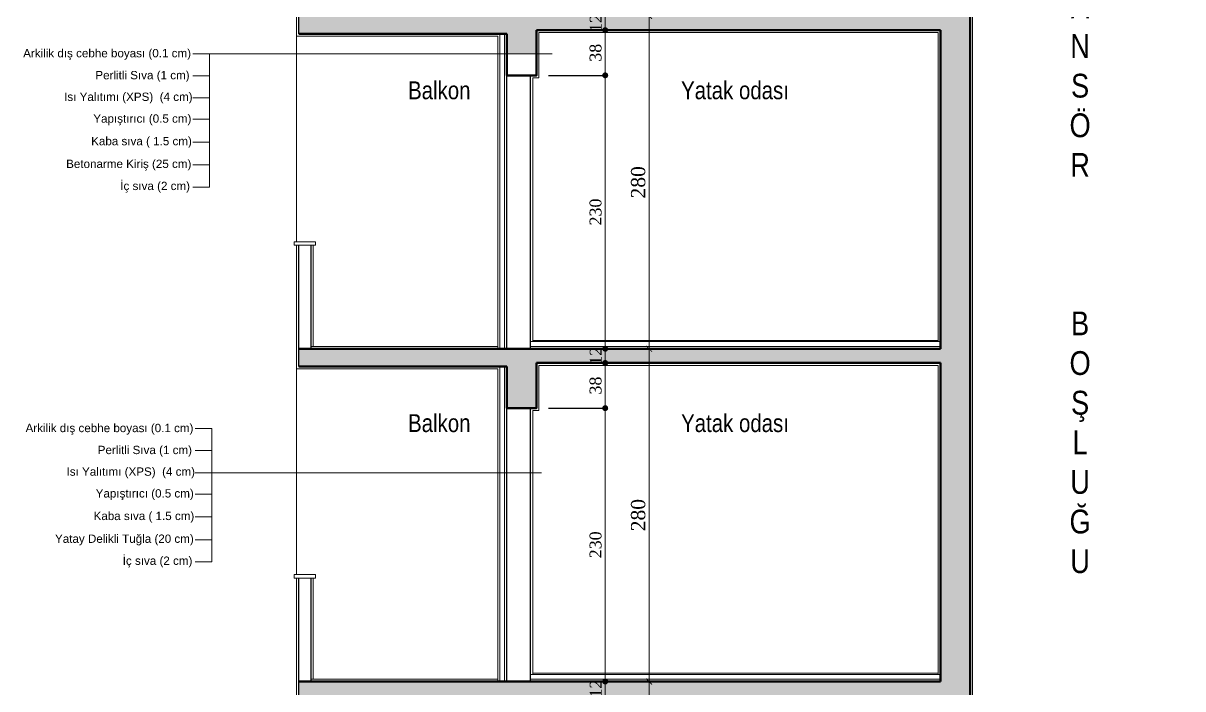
# Model space of a CAD drawing. Header units: metres. Extents: x 134072 to 172200, y 35728 to 38066.
# Drawn here: x 160672 to 161648, y 36648 to 37208 of the extents above; entities that cross this region are included whole.
import ezdxf

# ---------------------------------------------------------------- set-up
doc = ezdxf.new("R2010")
doc.units = ezdxf.units.M
for name, color, linetype, lineweight in [('Cizgi 20', 175, 'Continuous', 20), ('Cizgi 50', 1, 'Continuous', 50), ('Olcu 20', 7, 'Continuous', 20), ('sıva', 145, 'Continuous', 5), ('Tarama 13', 221, 'Continuous', 13), ('Yazi Detay', 30, 'Continuous', 20)]:
    doc.layers.add(name, color=color, linetype=linetype, lineweight=lineweight)
doc.layers.add('duvaR', color=52, linetype='Continuous')
doc.layers.add('yazı', color=7, linetype='Continuous')
doc.styles.add('muhammet', font='times.ttf', dxfattribs={"height": 10})
doc.styles.add('omer', font='times.ttf', dxfattribs={"height": 12})
doc.styles.add('omr', font='ARIALN.TTF', dxfattribs={"height": 20})
doc.styles.get("Standard").update_dxf_attribs({"font": 'txt.shx'})
doc.dimstyles.new('ISO-25', dxfattribs={"dimtxt": 12, "dimasz": 5, "dimexe": 3, "dimexo": 10, "dimgap": 3, "dimtad": 1, "dimdec": 0, "dimtxsty": 'omer', "dimblk": 'ARCHTICK', "dimcen": 0, "dimclrd": 256, "dimclre": 256, "dimclrt": 256, "dimadec": 0, "dimazin": 0, "dimtfac": 1, "dimtdec": 0, "dimtix": 1, "dimtmove": 0, "dimatfit": 3, "dimldrblk": 'ARCHTICK', "dimfxl": 50, "dimfxlon": 1, "dimlwd": -1, "dimlwe": -1, "dimarcsym": 0})
doc.dimstyles.new('mami', dxfattribs={"dimtxt": 9, "dimasz": 5, "dimexe": 1.25, "dimexo": 10, "dimgap": 3, "dimtad": 1, "dimtoh": 1, "dimdec": 0, "dimtxsty": 'muhammet', "dimblk": 'DOT', "dimcen": 2.5, "dimclrd": 256, "dimadec": 0, "dimazin": 0, "dimtfac": 1, "dimtdec": 0, "dimtix": 1, "dimtmove": 0, "dimatfit": 3, "dimldrblk": 'DOT', "dimfxl": 60, "dimfxlon": 1, "dimlwd": -1, "dimarcsym": 0})

# ---------------------------------------------------------------- blocks, each defined once
blk = doc.blocks.new('*D131')
at = {"layer": 'Defpoints', "color": 0, "transparency": 16777216}
for p in [(161132.02, 36653.8, 0), (161133.53, 36641.8, 0), (161161.72, 36641.8)]:
    blk.add_point(p, dxfattribs=at)
at = {"layer": 'Olcu 20', "color": 0, "lineweight": -2, "transparency": 16777216}
for p, q in [((161142.02, 36653.8), (161162.97, 36653.8)), ((161143.53, 36641.8), (161162.97, 36641.8))]:
    blk.add_line(p, q, dxfattribs=at)
at = {"layer": 'Olcu 20', "transparency": 16777216}
blk.add_line((161161.72, 36653.8), (161161.72, 36641.8), dxfattribs=at)
at = {"layer": 'Olcu 20', "color": 0, "transparency": 16777216, "insert": (161153.72, 36647.8), "char_height": 10, "attachment_point": 5, "rotation": 90, "style": 'muhammet'}
blk.add_mtext('12', dxfattribs=at)
blk = doc.blocks.new('_Dot')
at = {"color": 0, "linetype": 'ByBlock', "lineweight": -2}
blk.add_line((-0.5, 0), (-1, 0), dxfattribs=at)
at = {"color": 0, "linetype": 'ByBlock', "const_width": 0.5}
blk.add_lwpolyline([(-0.25, 0, 1), (0.25, 0, 1)], format="xyb", close=True, dxfattribs=at)
blk = doc.blocks.new('*D124')
at = {"layer": 'Defpoints', "color": 0, "transparency": 16777216}
for p in [(161132.02, 36933.8, 0), (161133.53, 36921.8, 0), (161161.72, 36921.8)]:
    blk.add_point(p, dxfattribs=at)
at = {"layer": 'Olcu 20', "color": 0, "lineweight": -2, "transparency": 16777216}
for p, q in [((161142.02, 36933.8), (161162.97, 36933.8)), ((161143.53, 36921.8), (161162.97, 36921.8))]:
    blk.add_line(p, q, dxfattribs=at)
at = {"layer": 'Olcu 20', "transparency": 16777216}
blk.add_line((161161.72, 36933.8), (161161.72, 36921.8), dxfattribs=at)
at = {"layer": 'Olcu 20', "color": 0, "transparency": 16777216, "insert": (161153.72, 36927.8), "char_height": 10, "attachment_point": 5, "rotation": 90, "style": 'muhammet'}
blk.add_mtext('12', dxfattribs=at)
blk = doc.blocks.new('*D125')
at = {"layer": 'Defpoints', "color": 0, "transparency": 16777216}
for p in [(161133.53, 36921.8, 0), (161103.92, 36883.8), (161161.72, 36883.8)]:
    blk.add_point(p, dxfattribs=at)
at = {"layer": 'Olcu 20', "color": 0, "lineweight": -2, "transparency": 16777216}
for p, q in [((161143.53, 36921.8), (161162.97, 36921.8)), ((161113.92, 36883.8), (161162.97, 36883.8))]:
    blk.add_line(p, q, dxfattribs=at)
at = {"layer": 'Olcu 20', "transparency": 16777216}
blk.add_line((161161.72, 36916.8), (161161.72, 36888.8), dxfattribs=at)
at = {"layer": 'Olcu 20', "transparency": 16777216, "xscale": 5, "yscale": 5, "zscale": 5}
for p, rotation in [((161161.72, 36921.8), 90), ((161161.72, 36883.8), 270)]:
    blk.add_blockref('_Dot', p, dxfattribs=dict(at, rotation=rotation))
at = {"layer": 'Olcu 20', "color": 0, "transparency": 16777216, "insert": (161153.63, 36902.8), "char_height": 10, "attachment_point": 5, "rotation": 90, "style": 'muhammet'}
blk.add_mtext('38', dxfattribs=at)
blk = doc.blocks.new('*D126')
at = {"layer": 'Defpoints', "color": 0, "transparency": 16777216}
for p in [(161103.92, 36883.8), (161136.74, 36653.8, 0), (161161.72, 36653.8)]:
    blk.add_point(p, dxfattribs=at)
at = {"layer": 'Olcu 20', "color": 0, "lineweight": -2, "transparency": 16777216}
for p, q in [((161113.92, 36883.8), (161162.97, 36883.8)), ((161146.74, 36653.8), (161162.97, 36653.8))]:
    blk.add_line(p, q, dxfattribs=at)
at = {"layer": 'Olcu 20', "transparency": 16777216}
blk.add_line((161161.72, 36878.8), (161161.72, 36658.8), dxfattribs=at)
at = {"layer": 'Olcu 20', "transparency": 16777216, "xscale": 5, "yscale": 5, "zscale": 5}
for p, rotation in [((161161.72, 36883.8), 90), ((161161.72, 36653.8), 270)]:
    blk.add_blockref('_Dot', p, dxfattribs=dict(at, rotation=rotation))
at = {"layer": 'Olcu 20', "color": 0, "transparency": 16777216, "insert": (161153.63, 36768.8), "char_height": 10, "attachment_point": 5, "rotation": 90, "style": 'muhammet'}
blk.add_mtext('230', dxfattribs=at)
blk = doc.blocks.new('*D118')
at = {"layer": 'Defpoints', "color": 0, "transparency": 16777216}
for p in [(161132.02, 37213.8, 0), (161133.53, 37201.8, 0), (161161.72, 37201.8)]:
    blk.add_point(p, dxfattribs=at)
at = {"layer": 'Olcu 20', "color": 0, "lineweight": -2, "transparency": 16777216}
for p, q in [((161142.02, 37213.8), (161162.97, 37213.8)), ((161143.53, 37201.8), (161162.97, 37201.8))]:
    blk.add_line(p, q, dxfattribs=at)
at = {"layer": 'Olcu 20', "transparency": 16777216}
blk.add_line((161161.72, 37213.8), (161161.72, 37201.8), dxfattribs=at)
at = {"layer": 'Olcu 20', "color": 0, "transparency": 16777216, "insert": (161153.72, 37207.8), "char_height": 10, "attachment_point": 5, "rotation": 90, "style": 'muhammet'}
blk.add_mtext('12', dxfattribs=at)
blk = doc.blocks.new('*D119')
at = {"layer": 'Defpoints', "color": 0, "transparency": 16777216}
for p in [(161133.53, 37201.8, 0), (161103.92, 37163.8), (161161.72, 37163.8)]:
    blk.add_point(p, dxfattribs=at)
at = {"layer": 'Olcu 20', "color": 0, "lineweight": -2, "transparency": 16777216}
for p, q in [((161143.53, 37201.8), (161162.97, 37201.8)), ((161113.92, 37163.8), (161162.97, 37163.8))]:
    blk.add_line(p, q, dxfattribs=at)
at = {"layer": 'Olcu 20', "transparency": 16777216}
blk.add_line((161161.72, 37196.8), (161161.72, 37168.8), dxfattribs=at)
at = {"layer": 'Olcu 20', "transparency": 16777216, "xscale": 5, "yscale": 5, "zscale": 5}
for p, rotation in [((161161.72, 37201.8), 90), ((161161.72, 37163.8), 270)]:
    blk.add_blockref('_Dot', p, dxfattribs=dict(at, rotation=rotation))
at = {"layer": 'Olcu 20', "color": 0, "transparency": 16777216, "insert": (161153.63, 37182.8), "char_height": 10, "attachment_point": 5, "rotation": 90, "style": 'muhammet'}
blk.add_mtext('38', dxfattribs=at)
blk = doc.blocks.new('*D120')
at = {"layer": 'Defpoints', "color": 0, "transparency": 16777216}
for p in [(161103.92, 37163.8), (161136.74, 36933.8, 0), (161161.72, 36933.8)]:
    blk.add_point(p, dxfattribs=at)
at = {"layer": 'Olcu 20', "color": 0, "lineweight": -2, "transparency": 16777216}
for p, q in [((161113.92, 37163.8), (161162.97, 37163.8)), ((161146.74, 36933.8), (161162.97, 36933.8))]:
    blk.add_line(p, q, dxfattribs=at)
at = {"layer": 'Olcu 20', "transparency": 16777216}
blk.add_line((161161.72, 37158.8), (161161.72, 36938.8), dxfattribs=at)
at = {"layer": 'Olcu 20', "transparency": 16777216, "xscale": 5, "yscale": 5, "zscale": 5}
for p, rotation in [((161161.72, 37163.8), 90), ((161161.72, 36933.8), 270)]:
    blk.add_blockref('_Dot', p, dxfattribs=dict(at, rotation=rotation))
at = {"layer": 'Olcu 20', "color": 0, "transparency": 16777216, "insert": (161153.63, 37048.8), "char_height": 10, "attachment_point": 5, "rotation": 90, "style": 'muhammet'}
blk.add_mtext('230', dxfattribs=at)
blk = doc.blocks.new('_ArchTick')
at = {"layer": 'Olcu 20', "color": 0, "const_width": 0.15}
blk.add_lwpolyline([(-0.5, -0.5), (0.5, 0.5)], dxfattribs=at)
blk = doc.blocks.new('*D128')
at = {"layer": 'Defpoints', "color": 0, "transparency": 16777216}
for p in [(161170, 37213.8), (161180.24, 36933.8), (161198.62, 36933.8)]:
    blk.add_point(p, dxfattribs=at)
at = {"layer": 'Olcu 20', "transparency": 16777216}
for p, q in [((161195.62, 37213.8), (161201.62, 37213.8)), ((161198.62, 37213.8), (161198.62, 36933.8)), ((161195.62, 36933.8), (161201.62, 36933.8))]:
    blk.add_line(p, q, dxfattribs=at)
at = {"layer": 'Olcu 20', "transparency": 16777216, "xscale": 5, "yscale": 5, "zscale": 5}
for p, rotation in [((161198.62, 37213.8), 90), ((161198.62, 36933.8), 270)]:
    blk.add_blockref('_ArchTick', p, dxfattribs=dict(at, rotation=rotation))
at = {"layer": 'Olcu 20', "transparency": 16777216, "insert": (161189.51, 37073.8), "char_height": 12, "attachment_point": 5, "rotation": 90, "style": 'omer'}
blk.add_mtext('280', dxfattribs=at)
blk = doc.blocks.new('*D129')
at = {"layer": 'Defpoints', "color": 0, "transparency": 16777216}
for p in [(161180.24, 36933.8), (161180.24, 36653.8), (161198.62, 36653.8)]:
    blk.add_point(p, dxfattribs=at)
at = {"layer": 'Olcu 20', "transparency": 16777216}
for p, q in [((161195.62, 36933.8), (161201.62, 36933.8)), ((161198.62, 36933.8), (161198.62, 36653.8)), ((161195.62, 36653.8), (161201.62, 36653.8))]:
    blk.add_line(p, q, dxfattribs=at)
at = {"layer": 'Olcu 20', "transparency": 16777216, "xscale": 5, "yscale": 5, "zscale": 5}
for p, rotation in [((161198.62, 36933.8), 90), ((161198.62, 36653.8), 270)]:
    blk.add_blockref('_ArchTick', p, dxfattribs=dict(at, rotation=rotation))
at = {"layer": 'Olcu 20', "transparency": 16777216, "insert": (161189.51, 36793.8), "char_height": 12, "attachment_point": 5, "rotation": 90, "style": 'omer'}
blk.add_mtext('280', dxfattribs=at)
blk = doc.blocks.new('*D130')
at = {"layer": 'Defpoints', "color": 0, "transparency": 16777216}
for p in [(161180.24, 36653.8), (161180.24, 36373.8), (161198.62, 36373.8)]:
    blk.add_point(p, dxfattribs=at)
at = {"layer": 'Olcu 20', "transparency": 16777216}
for p, q in [((161195.62, 36653.8), (161201.62, 36653.8)), ((161198.62, 36653.8), (161198.62, 36373.8)), ((161195.62, 36373.8), (161201.62, 36373.8))]:
    blk.add_line(p, q, dxfattribs=at)
at = {"layer": 'Olcu 20', "transparency": 16777216, "xscale": 5, "yscale": 5, "zscale": 5}
for p, rotation in [((161198.62, 36653.8), 90), ((161198.62, 36373.8), 270)]:
    blk.add_blockref('_ArchTick', p, dxfattribs=dict(at, rotation=rotation))
at = {"layer": 'Olcu 20', "transparency": 16777216, "insert": (161189.51, 36513.8), "char_height": 12, "attachment_point": 5, "rotation": 90, "style": 'omer'}
blk.add_mtext('280', dxfattribs=at)

msp = doc.modelspace()

# ---------------------------------------------------------------- hatches: boundary and pattern name
at = {"layer": 'Tarama 13'}
h = msp.add_hatch(dxfattribs=at)
h.set_pattern_fill('ANSI33', color=256, scale=2, style=0)
h.set_pattern_definition([(45, (109885.787, 30647.212), (-8.980256, 8.980256), []), (45, (109894.767, 30647.212), (-8.980256, 8.980256), [6.35, -3.175])])
h.paths.add_polyline_path([(162653.92, 36373.8), (162633.92, 36373.8), (162633.92, 36193.8), (162653.92, 36193.8)])
h.paths.add_polyline_path([(162553.92, 36233.8), (162553.92, 36373.8), (162523.92, 36373.8), (162523.92, 36233.8), (162293.92, 36233.8), (162293.92, 36373.8), (162268.92, 36373.8), (162268.92, 36233.8), (162175.05, 36233.8), (162175.05, 36193.8), (162553.92, 36193.8)])
h.paths.add_polyline_path([(162175.05, 36233.8), (161678.92, 36233.8), (161678.92, 36373.8), (161653.92, 36373.8), (161653.92, 36233.8), (161468.92, 36233.8), (161468.92, 37493.8), (161137.94, 37493.8), (161137.94, 37481.8), (161443.92, 37481.8), (161443.92, 37213.8), (160903.92, 37213.8), (160903.92, 37198.8), (161078.92, 37198.8), (161078.92, 37182.02), (161103.92, 37182.02), (161103.92, 37201.8), (161443.92, 37201.8), (161443.92, 36933.8), (160903.92, 36933.8), (160903.92, 36918.8), (161078.92, 36918.8), (161078.92, 36883.8), (161103.92, 36883.8), (161103.92, 36921.8), (161443.92, 36921.8), (161443.92, 36653.8), (160903.92, 36653.8), (160903.92, 36638.8), (161078.92, 36638.8), (161078.92, 36603.8), (161103.92, 36603.8), (161103.92, 36641.8), (161443.92, 36641.8), (161443.92, 36233.8), (161108.92, 36233.8), (161108.92, 36373.8), (161078.92, 36373.8), (161078.92, 36233.8), (161048.92, 36233.8), (161048.92, 36193.8), (162175.05, 36193.8)])
h.paths.add_polyline_path([(160923.92, 36373.8), (160903.92, 36373.8), (160903.92, 36193.8), (160923.92, 36193.8)], flags=17)
h.paths.add_polyline_path([(161103.92, 37481.8), (161133.84, 37481.8), (161133.84, 37493.8), (160853.92, 37493.8), (160853.92, 37478.8), (161078.92, 37478.8), (161078.92, 37443.8), (161103.92, 37443.8)])
h.paths.add_polyline_path([(161468.92, 37613.8), (161653.92, 37613.8), (161653.92, 37593.8), (161673.92, 37593.8), (161673.92, 37628.8), (161448.92, 37628.8), (161448.92, 37593.8), (161468.92, 37593.8)])
h.paths.add_polyline_path([(162293.92, 37481.8), (162628.92, 37481.8), (162628.92, 37443.8), (162653.92, 37443.8), (162653.92, 37481.8), (162703.92, 37481.8), (162703.92, 37493.8), (161653.92, 37493.8), (161653.92, 37443.8), (161678.92, 37443.8), (161678.92, 37481.8), (162268.92, 37481.8), (162268.92, 37443.8), (162293.92, 37443.8)])
h.paths.add_polyline_path([(162293.92, 37201.8), (162628.92, 37201.8), (162628.92, 37182.02), (162653.92, 37182.02), (162653.92, 37213.8), (161653.92, 37213.8), (161653.92, 37163.8), (161678.92, 37163.8), (161678.92, 37201.8), (162268.92, 37201.8), (162268.92, 37163.8), (162293.92, 37163.8)])
h.paths.add_polyline_path([(162293.92, 36921.8), (162628.92, 36921.8), (162628.92, 36883.8), (162653.92, 36883.8), (162653.92, 36933.8), (161653.92, 36933.8), (161653.92, 36883.8), (161678.92, 36883.8), (161678.92, 36921.8), (162268.92, 36921.8), (162268.92, 36883.8), (162293.92, 36883.8)])
h.paths.add_polyline_path([(162653.92, 36653.8), (161653.92, 36653.8), (161653.92, 36603.8), (161678.92, 36603.8), (161678.92, 36641.8), (162268.92, 36641.8), (162268.92, 36603.8), (162293.92, 36603.8), (162293.92, 36641.8), (162528.92, 36641.8), (162528.92, 36603.8), (162553.92, 36603.8), (162553.92, 36641.8), (162628.92, 36641.8), (162628.92, 36603.8), (162653.92, 36603.8)])
h.paths.add_polyline_path([(162653.92, 37182.02), (162628.92, 37182.02), (162628.92, 37163.8), (162653.92, 37163.8)], flags=17)
h.paths.add_polyline_path([(161164.41, 36637.36), (161164.41, 36657.13), (161143.06, 36657.13), (161143.06, 36637.36)], flags=25)
h.paths.add_polyline_path([(161164.24, 36204.07), (161164.24, 36223.83), (161142.89, 36223.83), (161142.89, 36204.07)], flags=24)
h.paths.add_polyline_path([(161164.41, 36917.36), (161164.41, 36937.13), (161143.06, 36937.13), (161143.06, 36917.36)], flags=25)
h.paths.add_polyline_path([(161164.41, 37197.36), (161164.41, 37217.13), (161143.06, 37217.13), (161143.06, 37197.36)], flags=25)
h.paths.add_polyline_path([(161164.41, 37477.36), (161164.41, 37497.13), (161143.06, 37497.13), (161143.06, 37477.36)], flags=9)
h.paths.add_polyline_path([(161613.89, 37608.99), (161613.89, 37632.71), (161588.27, 37632.71), (161588.27, 37608.99)], flags=9)

# ---------------------------------------------------------------- linework, layer by layer
at = {"layer": 'Cizgi 20'}
for p, q in [((160899.92, 37020.8), (160899.92, 37023.8)), ((160899.92, 37023.8), (160917.92, 37023.8)), ((160917.92, 37023.8), (160917.92, 37020.8)), ((160899.92, 37020.8), (160917.92, 37020.8)), ((160899.92, 36740.8), (160899.92, 36743.8)), ((160899.92, 36743.8), (160917.92, 36743.8)), ((160899.92, 36740.8), (160917.92, 36740.8)), ((160917.92, 36743.8), (160917.92, 36740.8))]:
    msp.add_line(p, q, dxfattribs=at)
at = {"layer": 'Cizgi 50'}
for p, q in [((161468.92, 36233.8), (161468.92, 37493.8)), ((161078.92, 37198.8), (160903.92, 37198.8)), ((161443.92, 37201.8), (161103.92, 37201.8)), ((161443.92, 36933.8), (161443.92, 37201.8)), ((161443.92, 36933.8), (160903.92, 36933.8)), ((161078.92, 36918.8), (160903.92, 36918.8)), ((161443.92, 36921.8), (161103.92, 36921.8)), ((161443.92, 36653.8), (161443.92, 36921.8)), ((161443.92, 36653.8), (160903.92, 36653.8))]:
    msp.add_line(p, q, dxfattribs=at)
for points in [[(161078.92, 37198.8), (161078.92, 37163.8), (161103.92, 37163.8), (161103.92, 37201.8)], [(161078.92, 36918.8), (161078.92, 36883.8), (161103.92, 36883.8), (161103.92, 36921.8)]]:
    msp.add_lwpolyline(points, dxfattribs=at)
at = {"layer": 'duvaR', "color": 1}
for p, q in [((160903.92, 37198.8), (160903.92, 37213.8)), ((160903.92, 36918.8), (160903.92, 36933.8)), ((160903.92, 36638.8), (160903.92, 36653.8))]:
    msp.add_line(p, q, dxfattribs=at)
at = {"layer": 'duvaR'}
for p, q in [((161078.92, 36933.8), (161078.92, 37163.8)), ((161098.92, 36933.8), (161098.92, 37163.8)), ((160903.92, 36933.8), (160903.92, 37020.8)), ((160913.92, 37020.8), (160913.92, 36933.8)), ((161078.92, 36653.8), (161078.92, 36883.8)), ((161098.92, 36653.8), (161098.92, 36883.8)), ((160903.92, 36653.8), (160903.92, 36740.8)), ((160913.92, 36740.8), (160913.92, 36653.8))]:
    msp.add_line(p, q, dxfattribs=at)
at = {"layer": 'sıva'}
for p, q in [((160901.92, 37196.8), (160901.92, 37300.8)), ((161072.92, 36933.8), (161072.92, 37198.8)), ((161076.92, 36933.8), (161076.92, 37198.8)), ((160901.92, 37196.8), (161071.42, 37196.8)), ((160901.92, 37023.8), (160901.92, 37196.8)), ((161071.42, 37196.8), (161071.42, 36933.8)), ((160901.92, 36916.8), (160901.92, 37020.8)), ((160915.92, 37020.8), (160915.92, 36935.8)), ((161071.42, 36935.8), (160913.92, 36935.8)), ((161098.92, 36939.8), (161443.92, 36939.8)), ((161098.92, 36935.8), (161443.92, 36935.8)), ((161100.92, 36940.8), (161441.92, 36940.8)), ((160901.92, 36916.8), (161071.42, 36916.8)), ((160901.92, 36743.8), (160901.92, 36916.8)), ((161071.42, 36916.8), (161071.42, 36653.8)), ((161072.92, 36653.8), (161072.92, 36918.8)), ((161076.92, 36653.8), (161076.92, 36918.8)), ((160901.92, 36636.8), (160901.92, 36740.8)), ((160915.92, 36740.8), (160915.92, 36655.8)), ((161071.42, 36655.8), (160913.92, 36655.8)), ((161098.92, 36659.8), (161443.92, 36659.8)), ((161098.92, 36655.8), (161443.92, 36655.8)), ((161100.92, 36660.8), (161441.92, 36660.8))]:
    msp.add_line(p, q, dxfattribs=at)
for points in [[(161926.92, 37219.8), (161926.92, 37479.8), (161680.92, 37479.8), (161680.92, 37441.8), (161651.92, 37441.8), (161651.92, 37611.8), (161470.92, 37611.8), (161470.92, 36233.8)], [(161100.92, 36939.8), (161100.92, 37161.8), (161105.92, 37161.8), (161105.92, 37199.8), (161441.92, 37199.8), (161441.92, 36939.8)], [(161100.92, 36659.8), (161100.92, 36881.8), (161105.92, 36881.8), (161105.92, 36919.8), (161441.92, 36919.8), (161441.92, 36659.8)]]:
    msp.add_lwpolyline(points, dxfattribs=at)
at = {"layer": 'Yazi Detay'}
for points in [[(160828.66, 37182.02), (160814.55, 37182.02)], [(160828.66, 37182.02), (160828.66, 37069.79)], [(160828.66, 37182.02), (161117, 37182.02)], [(160828.66, 37163.41), (160814.55, 37163.41)], [(160828.66, 37144.8), (160814.55, 37144.8)], [(160828.66, 37126.84), (160814.55, 37126.84)], [(160828.66, 37107.58), (160814.55, 37107.58)], [(160828.66, 37088.38), (160814.55, 37088.38)], [(160828.66, 37069.79), (160814.55, 37069.79)], [(160830.68, 36866.67), (160816.58, 36866.67)], [(160830.68, 36866.67), (160830.68, 36754.44)], [(160830.68, 36848.06), (160816.58, 36848.06)], [(160830.68, 36829.45), (160816.58, 36829.45)], [(160830.68, 36829.45), (161108.08, 36829.45)], [(160830.68, 36811.49), (160816.58, 36811.49)], [(160830.68, 36792.23), (160816.58, 36792.23)], [(160830.68, 36773.02), (160816.58, 36773.02)], [(160830.68, 36754.44), (160816.58, 36754.44)]]:
    msp.add_lwpolyline(points, dxfattribs=at)

# ---------------------------------------------------------------- texts
at = {"layer": 'Yazi Detay', "char_height": 7, "width": 5264}
for s, insert, attachment_point in [('{\\fArial|b0|i0|c162|p34;Arkilik dış cebhe boyası (0.1 cm)}', (160671.81, 37176.81), 7), ('{\\fArial|b0|i0|c162|p34;Isı Yalıtımı (XPS)  (4 cm)}', (160706.31, 37140.17), 7), ('{\\fArial|b0|i0|c162|p34;Yapıştırıcı (0.5 cm)}', (160730.83, 37121.8), 7), ('{\\fArial|b0|i0|c162|p34;Kaba sıva ( 1.5 cm)}', (160729.04, 37102.87), 7), ('{\\fArial|b0|i0|c162|p34;Betonarme Kiriş (25 cm)}', (160813.39, 37083.71), 9), ('{\\fArial|b0|i0|c162|p34;Arkilik dış cebhe boyası (0.1 cm)}', (160673.83, 36861.45), 7), ('{\\fArial|b0|i0|c162|p34;Isı Yalıtımı (XPS)  (4 cm)}', (160708.33, 36824.82), 7), ('{\\fArial|b0|i0|c162|p34;Yapıştırıcı (0.5 cm)}', (160732.85, 36806.45), 7), ('{\\fArial|b0|i0|c162|p34;Kaba sıva ( 1.5 cm)}', (160731.07, 36787.52), 7), ('{\\fArial|b0|i0|c162|p34;Yatay Delikli Tuğla (20 cm)}', (160815.42, 36768.36), 9)]:
    msp.add_mtext(s, dxfattribs=dict(at, insert=insert, attachment_point=attachment_point))
at = {"layer": 'Yazi Detay', "char_height": 7, "width": 5264, "attachment_point": 9, "style": 'omr'}
for s, insert in [('{\\fArial|b0|i0|c0|p34;Perlitli Sıva (1 cm)}', (160811.89, 37158.38)), ('{\\fArial|b0|i0|c162|p34;İç sıva (2 cm)}', (160812.23, 37065.13)), ('{\\fArial|b0|i0|c0|p34;Perlitli Sıva (1 cm)}', (160813.91, 36843.02)), ('{\\fArial|b0|i0|c162|p34;İç sıva (2 cm)}', (160814.25, 36749.78))]:
    msp.add_mtext(s, dxfattribs=dict(at, insert=insert))
at = {"layer": 'yazı', "lineweight": 20, "attachment_point": 2, "style": 'omr'}
for s, insert, char_height, width in [('A\\PS\\PA\\PN\\PS\\PÖ\\PR \\P\\P\\P \\PB\\PO\\PŞ\\PL\\PU\\PĞ\\PU', (161561.44, 37298.48), 20, 108.0236), ('Balkon', (161022.06, 37158.69, 0), 15, 108.4101), ('Yatak odası', (161270.97, 37158.69, 0), 15, 108.4101), ('Balkon', (161022.06, 36878.69, 0), 15, 108.4101), ('Yatak odası', (161270.97, 36878.69, 0), 15, 108.4101)]:
    msp.add_mtext(s, dxfattribs=dict(at, insert=insert, char_height=char_height, width=width))

# ---------------------------------------------------------------- dimensions: what is measured, and where the dimension line sits
at = {"layer": 'Olcu 20'}
for base, p1, p2, dimstyle, override, picture, middle in [((161161.72, 37201.8), (161132.02, 37213.8, 0), (161133.53, 37201.8, 0), 'mami', {"dimtmove": 1, "dimfxl": 50}, '*D118', (161153.72, 37207.8)), ((161198.62, 36933.8), (161170, 37213.8), (161180.24, 36933.8), 'ISO-25', {"dimtmove": 1, "dimfxl": 3}, '*D128', (161189.51, 37073.8)), ((161161.72, 37163.8), (161133.53, 37201.8, 0), (161103.92, 37163.8), 'mami', {"dimtmove": 1, "dimfxl": 50}, '*D119', (161153.63, 37182.8)), ((161161.72, 36933.8), (161103.92, 37163.8), (161136.74, 36933.8, 0), 'mami', {"dimtmove": 1, "dimfxl": 50}, '*D120', (161153.63, 37048.8)), ((161161.72, 36921.8), (161132.02, 36933.8, 0), (161133.53, 36921.8, 0), 'mami', {"dimtmove": 1, "dimfxl": 50}, '*D124', (161153.72, 36927.8)), ((161198.62, 36653.8), (161180.24, 36933.8), (161180.24, 36653.8), 'ISO-25', {"dimtmove": 1, "dimfxl": 3}, '*D129', (161189.51, 36793.8)), ((161161.72, 36883.8), (161133.53, 36921.8, 0), (161103.92, 36883.8), 'mami', {"dimtmove": 1, "dimfxl": 50}, '*D125', (161153.63, 36902.8)), ((161161.72, 36653.8), (161103.92, 36883.8), (161136.74, 36653.8, 0), 'mami', {"dimtmove": 1, "dimfxl": 50}, '*D126', (161153.63, 36768.8)), ((161161.72, 36641.8), (161132.02, 36653.8, 0), (161133.53, 36641.8, 0), 'mami', {"dimtmove": 1, "dimfxl": 50}, '*D131', (161153.72, 36647.8)), ((161198.62, 36373.8), (161180.24, 36653.8), (161180.24, 36373.8), 'ISO-25', {"dimtmove": 1, "dimfxl": 3}, '*D130', (161189.51, 36513.8))]:
    dim = msp.add_linear_dim(base=base, p1=p1, p2=p2, angle=90, dimstyle=dimstyle, override=override, dxfattribs=at)
    dim.commit()
    dim.dimension.update_dxf_attribs({"geometry": picture, "text_midpoint": middle})

doc.saveas('drawing.dxf')
